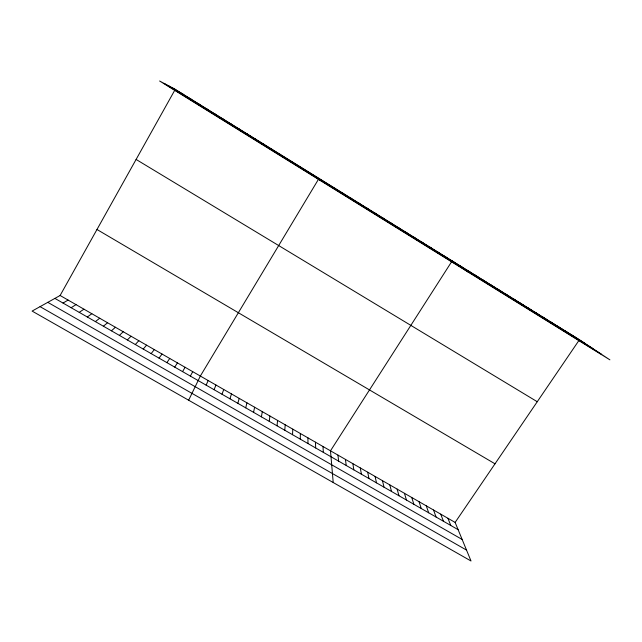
<?xml version="1.0" encoding="UTF-8"?>
<svg xmlns="http://www.w3.org/2000/svg" width="642" height="642" viewBox="0 0 642 642"><rect width="100%" height="100%" fill="white"/><g stroke="black" fill="none" stroke-linecap="round" stroke-linejoin="round"><path stroke-width="0.96" d="M300.271 439.136L300.368 433.511M292.535 434.698L292.792 429.161M284.783 430.252L285.2 424.795M277.015 425.798L277.585 420.422M269.223 421.329L269.945 416.032M261.406 416.843L262.297 411.634M253.574 412.349L254.617 407.229M245.717 407.847L246.929 402.807M237.845 403.328L239.209 398.377M229.948 398.802L231.481 393.931M222.028 394.26L223.729 389.477M214.091 389.71L215.953 385.015M206.138 385.144L208.16 380.537M188.644 400.215L200.344 376.043L318.994 178.42L320.583 180.691M190.369 376.1L192.72 371.67M60.115 295.489L455.13 522.419L471.019 560.996L32.1 311.081L60.115 295.489L175.242 89.366L159.609 81.004L609.9 359.841L579.429 339.746L175.242 89.366M182.569 371.63L185.081 367.28M174.744 367.136L177.417 362.874M166.896 362.642L169.737 358.461M455.13 522.419L579.429 339.746M159.031 358.132L162.033 354.039M151.143 353.606L154.313 349.601M143.238 349.071L146.577 345.155M135.31 344.521L138.816 340.701M127.365 339.963L131.04 336.231M119.396 335.397L123.24 331.745M111.403 330.815L115.416 327.26M103.394 326.216L107.575 322.749M95.361 321.61L99.719 318.239M87.312 316.996L91.838 313.713M79.239 312.365L83.941 309.171M71.142 307.719L76.021 304.621M63.028 303.064L68.076 300.063M279.19 154L279.752 154.104M271.101 148.992L271.839 149.209M262.995 143.969L263.91 144.29M254.866 138.929L255.957 139.362M246.713 133.881L247.981 134.427M238.543 128.817L239.988 129.475M230.342 123.745L231.971 124.508M222.124 118.65L223.93 119.524M213.882 113.546L215.864 114.533M205.617 108.426L207.783 109.525M197.335 103.298L199.678 104.502M189.021 98.146L191.557 99.47M180.691 92.986L183.411 94.422M40.061 306.643L466.525 550.09M47.797 302.342L462.144 539.449M54.891 298.394L458.107 529.666M96.974 229.491L495.006 463.813M136.104 159.441L537.258 401.732M172.329 87.81L585.135 343.502M168.389 85.699L592.847 348.598M164.071 83.388L601.257 354.143M572.102 335.204L577.656 338.872M564.751 330.646L570.16 334.233M557.376 326.088L562.641 329.571M549.993 321.506L555.105 324.908M535.155 312.317L539.97 315.535M542.578 316.915L547.546 320.222M527.708 307.703L532.37 310.824M520.237 303.08L524.755 306.106M512.749 298.442L517.115 301.379M505.246 293.787L509.459 296.628M497.719 289.125L501.779 291.877M490.175 284.454L494.083 287.102M482.607 279.768L486.363 282.328M475.024 275.065L478.619 277.529M467.416 270.354L470.859 272.722M459.792 265.636L463.075 267.899M468.869 272.513L452.145 260.901L330.486 450.812L333.214 482.527M444.481 256.15L447.442 258.22M436.793 251.383L439.601 253.357M429.089 246.616L431.729 248.486M421.361 241.825L423.84 243.599M413.608 237.026L415.928 238.696M405.84 232.211L407.999 233.784M398.056 227.388L400.046 228.857M390.24 222.549L392.069 223.914M382.407 217.702L384.068 218.962M374.559 212.831L376.052 213.995M366.686 207.96L368.01 209.019M358.79 203.065L359.945 204.02M350.877 198.161L351.856 199.012M342.94 193.25L343.751 193.988M334.98 188.315L335.622 188.957M326.995 183.371L327.468 183.901M447.939 518.295L450.788 525.461M440.733 514.154L443.437 521.248M433.519 510.005L436.078 517.027M426.272 505.848L428.696 512.798M419.017 501.675L421.296 508.552M411.739 497.494L413.873 504.291M404.444 493.305L406.442 500.03M397.133 489.1L398.979 495.752M389.806 484.895L391.508 491.459M382.455 480.665L384.012 487.166M375.088 476.436L376.493 482.856M367.697 472.191L368.957 478.531M360.29 467.938L361.406 474.197M352.867 463.676L353.83 469.856M345.428 459.399L346.239 465.498M337.965 455.114L338.631 461.133M322.982 446.503L323.343 452.369M315.463 442.186L315.671 447.972M307.927 437.852L307.983 443.558"/></g></svg>
